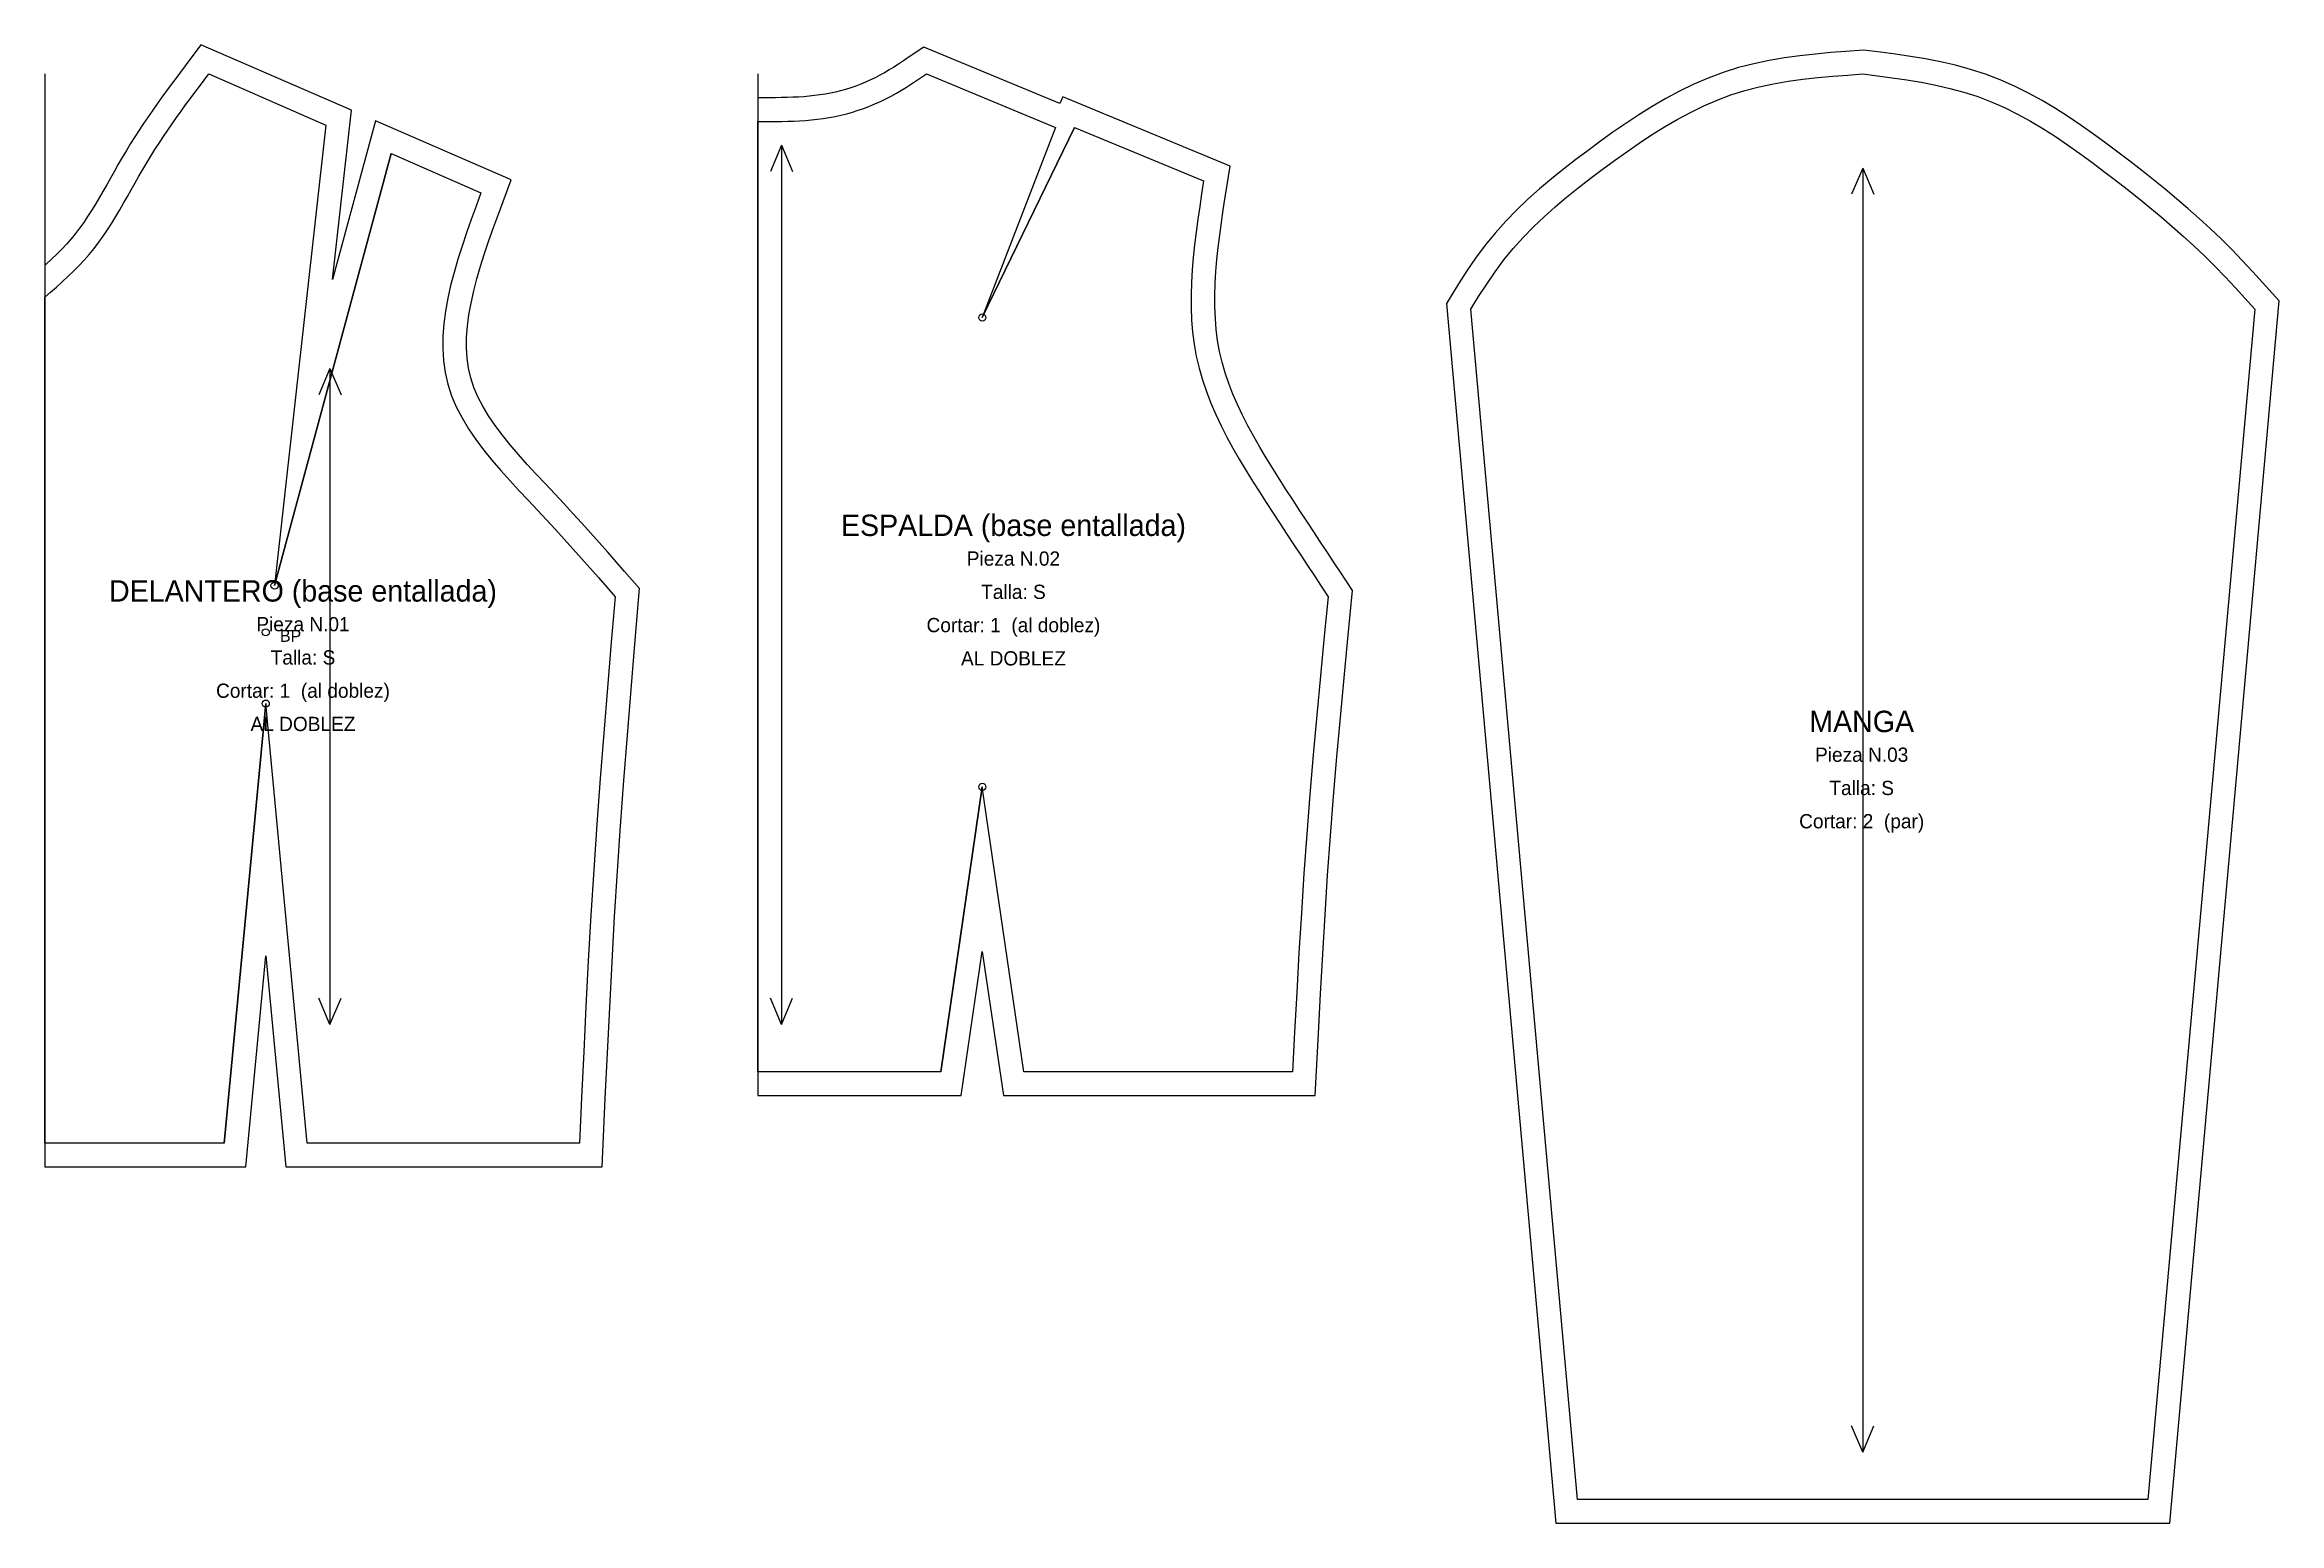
# Model space of a CAD drawing. Header units: centimetres. Extents: x 0 to 94, y -61 to 1.2.
import ezdxf
from ezdxf.enums import TextEntityAlignment as Align

# ---------------------------------------------------------------- set-up
doc = ezdxf.new("R2010")
doc.units = ezdxf.units.CM
for name, color, linetype in [('CENTROS', 5, 'Continuous'), ('CONSTRUCCION', 8, 'Continuous'), ('CORTE', 1, 'Continuous'), ('COSTURA', 3, 'Continuous'), ('DOBLEZ', 6, 'Continuous'), ('HILO', 2, 'Continuous'), ('REFERENCIAS', 9, 'Continuous'), ('TEXTOS', 7, 'Continuous')]:
    doc.layers.add(name, color=color, linetype=linetype)

msp = doc.modelspace()

# ---------------------------------------------------------------- linework, layer by layer
at = {"layer": 'CENTROS'}
for centre in [(39.45, -10.25), (9.67, -21.534), (9.3, -23.5), (9.3, -26.5), (39.45, -30)]:
    msp.add_circle(centre, 0.15, dxfattribs=at)
at = {"layer": 'CONSTRUCCION'}
for p, q in [((11.826, -2.15), (9.67, -21.534)), ((42.531, -2.25), (39.45, -10.25)), ((43.331, -2.25), (39.45, -10.25)), ((14.576, -3.35), (9.67, -21.534)), ((7.55, -45), (9.3, -26.5)), ((11.05, -45), (9.3, -26.5)), ((37.7, -42), (39.45, -30)), ((41.2, -42), (39.45, -30))]:
    msp.add_line(p, q, dxfattribs=at)
at = {"layer": 'CORTE'}
for points in [[(9.3, -37.119), (10.14, -46), (23.455, -46), (23.587, -43.127), (23.677, -41.21), (23.771, -39.294), (23.871, -37.379), (23.98, -35.467), (24.099, -33.555), (24.229, -31.645), (24.37, -29.734), (24.519, -27.823), (24.675, -25.911), (24.834, -23.998), (25.032, -21.661), (24.4, -20.939), (24.047, -20.535), (23.691, -20.131), (23.332, -19.725), (22.968, -19.317), (22.6, -18.908), (22.227, -18.497), (21.847, -18.083), (21.46, -17.669), (21.071, -17.255), (20.685, -16.843), (20.306, -16.432), (19.938, -16.022), (19.587, -15.613), (19.257, -15.205), (18.952, -14.798), (18.675, -14.392), (18.432, -13.988), (18.223, -13.587), (18.054, -13.189), (17.923, -12.791), (17.83, -12.386), (17.772, -11.966), (17.746, -11.532), (17.751, -11.081), (17.786, -10.615), (17.849, -10.134), (17.938, -9.64), (18.051, -9.134), (18.186, -8.616), (18.34, -8.089), (18.51, -7.554), (18.693, -7.011), (18.887, -6.461), (19.089, -5.905), (19.62, -4.461), (13.913, -1.969), (12.109, -8.655), (12.902, -1.528), (6.575, 1.233), (5.905, 0.339), (5.709, 0.078), (5.513, -0.185), (5.317, -0.449), (5.122, -0.715), (4.928, -0.983), (4.735, -1.253), (4.543, -1.526), (4.352, -1.8), (4.164, -2.078), (3.978, -2.358), (3.794, -2.642), (3.614, -2.929), (3.436, -3.219), (3.263, -3.511), (3.095, -3.803), (2.931, -4.093), (2.769, -4.38), (2.61, -4.663), (2.451, -4.943), (2.292, -5.217), (2.133, -5.486), (1.971, -5.748), (1.807, -6.003), (1.64, -6.251), (1.469, -6.49), (1.293, -6.72), (1.111, -6.942), (0.919, -7.159), (0.718, -7.373), (0.506, -7.586), (0.286, -7.798), (0.058, -8.009), (0, -8.062), (0, -46), (8.46, -46), (9.3, -37.119)], [(39.45, -36.93), (40.335, -43), (53.449, -43), (53.587, -40.384), (53.677, -38.716), (53.771, -37.051), (53.871, -35.386), (53.979, -33.724), (54.098, -32.064), (54.228, -30.404), (54.369, -28.744), (54.518, -27.084), (54.674, -25.422), (54.833, -23.76), (55.03, -21.743), (54.545, -21.012), (54.256, -20.576), (53.968, -20.14), (53.679, -19.703), (53.391, -19.265), (53.102, -18.826), (52.813, -18.385), (52.525, -17.941), (52.236, -17.496), (51.949, -17.05), (51.667, -16.603), (51.391, -16.156), (51.124, -15.709), (50.868, -15.262), (50.624, -14.814), (50.396, -14.366), (50.183, -13.918), (49.99, -13.47), (49.816, -13.022), (49.664, -12.574), (49.536, -12.126), (49.432, -11.676), (49.351, -11.22), (49.293, -10.757), (49.255, -10.285), (49.235, -9.805), (49.234, -9.317), (49.249, -8.822), (49.278, -8.32), (49.32, -7.812), (49.373, -7.298), (49.437, -6.778), (49.508, -6.253), (49.585, -5.724), (49.666, -5.191), (49.871, -3.877), (42.843, -0.965), (42.709, -1.241), (36.984, 1.13), (36.332, 0.687), (36.129, 0.551), (35.929, 0.419), (35.731, 0.291), (35.534, 0.17), (35.338, 0.055), (35.142, -0.054), (34.944, -0.156), (34.743, -0.253), (34.539, -0.344), (34.333, -0.429), (34.124, -0.508), (33.913, -0.581), (33.7, -0.647), (33.486, -0.707), (33.271, -0.761), (33.055, -0.808), (32.838, -0.849), (32.618, -0.883), (32.394, -0.912), (32.168, -0.936), (31.939, -0.956), (31.706, -0.971), (31.471, -0.982), (31.233, -0.99), (30.992, -0.996), (30.748, -0.999), (30.502, -1), (30.253, -1), (30, -1), (30, -43), (38.565, -43), (39.45, -36.93)], [(63.578, -61), (89.406, -61), (94.019, -9.555), (93.312, -8.77), (92.892, -8.308), (92.462, -7.847), (92.022, -7.391), (91.571, -6.943), (91.112, -6.505), (90.646, -6.078), (90.173, -5.66), (89.695, -5.25), (89.21, -4.847), (88.721, -4.451), (88.228, -4.06), (87.731, -3.674), (87.23, -3.292), (86.723, -2.911), (86.208, -2.534), (85.683, -2.162), (85.148, -1.8), (84.602, -1.451), (84.043, -1.117), (83.47, -0.802), (82.883, -0.509), (82.28, -0.243), (81.662, -0.007), (81.033, 0.195), (80.401, 0.366), (79.767, 0.511), (79.132, 0.633), (78.499, 0.738), (77.867, 0.83), (77.24, 0.914), (76.518, 1.005), (75.783, 0.951), (75.142, 0.9), (74.498, 0.84), (73.85, 0.768), (73.202, 0.679), (72.553, 0.569), (71.904, 0.433), (71.259, 0.266), (70.62, 0.065), (69.994, -0.17), (69.382, -0.435), (68.785, -0.725), (68.202, -1.038), (67.631, -1.37), (67.071, -1.718), (66.523, -2.08), (65.984, -2.452), (65.455, -2.831), (64.933, -3.215), (64.416, -3.605), (63.903, -4.003), (63.395, -4.413), (62.896, -4.835), (62.407, -5.272), (61.931, -5.727), (61.469, -6.2), (61.026, -6.694), (60.603, -7.211), (60.206, -7.746), (59.837, -8.29), (59.487, -8.833), (58.974, -9.655), (63.578, -61)]]:
    msp.add_lwpolyline(points, close=True, dxfattribs=at)
at = {"layer": 'COSTURA'}
for points in [[(0, -9.4), (0.246, -9.183), (0.491, -8.966), (0.734, -8.747), (0.973, -8.525), (1.208, -8.299), (1.437, -8.069), (1.658, -7.833), (1.872, -7.591), (2.077, -7.341), (2.273, -7.085), (2.461, -6.822), (2.643, -6.553), (2.818, -6.28), (2.988, -6.003), (3.155, -5.723), (3.318, -5.44), (3.48, -5.155), (3.641, -4.87), (3.801, -4.584), (3.963, -4.3), (4.127, -4.016), (4.293, -3.735), (4.463, -3.456), (4.637, -3.18), (4.814, -2.906), (4.994, -2.635), (5.177, -2.366), (5.362, -2.098), (5.55, -1.832), (5.739, -1.568), (5.93, -1.305), (6.122, -1.043), (6.316, -0.781), (6.51, -0.521), (6.705, -0.26), (6.9, 0), (11.826, -2.15), (9.67, -21.534), (14.576, -3.35), (18.356, -5), (18.15, -5.562), (17.946, -6.124), (17.748, -6.684), (17.56, -7.242), (17.383, -7.798), (17.222, -8.35), (17.079, -8.898), (16.957, -9.442), (16.86, -9.98), (16.79, -10.512), (16.751, -11.038), (16.745, -11.556), (16.776, -12.066), (16.846, -12.567), (16.959, -13.059), (17.117, -13.541), (17.318, -14.014), (17.559, -14.477), (17.833, -14.932), (18.138, -15.379), (18.468, -15.819), (18.819, -16.253), (19.186, -16.682), (19.566, -17.105), (19.952, -17.524), (20.342, -17.94), (20.73, -18.352), (21.113, -18.763), (21.489, -19.171), (21.859, -19.578), (22.223, -19.984), (22.584, -20.389), (22.941, -20.792), (23.295, -21.195), (23.648, -21.598), (24, -22), (23.838, -23.914), (23.678, -25.829), (23.522, -27.743), (23.373, -29.658), (23.232, -31.574), (23.101, -33.49), (22.981, -35.407), (22.873, -37.325), (22.772, -39.243), (22.678, -41.162), (22.588, -43.081), (22.5, -45), (11.05, -45), (9.3, -26.5), (7.55, -45), (0, -45)], [(30, -2), (30.252, -2), (30.505, -2), (30.757, -1.999), (31.009, -1.995), (31.261, -1.99), (31.512, -1.981), (31.763, -1.969), (32.013, -1.953), (32.263, -1.932), (32.512, -1.906), (32.76, -1.873), (33.007, -1.834), (33.254, -1.788), (33.499, -1.735), (33.743, -1.674), (33.985, -1.606), (34.226, -1.53), (34.464, -1.448), (34.7, -1.359), (34.933, -1.263), (35.164, -1.16), (35.391, -1.051), (35.614, -0.936), (35.834, -0.814), (36.05, -0.687), (36.264, -0.555), (36.475, -0.419), (36.684, -0.281), (36.892, -0.141), (37.1, 0), (42.531, -2.25), (39.45, -10.25), (43.331, -2.25), (48.762, -4.5), (48.678, -5.039), (48.596, -5.577), (48.517, -6.114), (48.445, -6.651), (48.38, -7.186), (48.324, -7.719), (48.28, -8.25), (48.249, -8.778), (48.234, -9.304), (48.236, -9.826), (48.256, -10.345), (48.298, -10.86), (48.362, -11.37), (48.452, -11.876), (48.568, -12.377), (48.71, -12.872), (48.876, -13.363), (49.064, -13.849), (49.272, -14.331), (49.498, -14.808), (49.74, -15.28), (49.995, -15.749), (50.261, -16.214), (50.536, -16.675), (50.819, -17.133), (51.106, -17.587), (51.396, -18.038), (51.686, -18.486), (51.976, -18.931), (52.266, -19.374), (52.555, -19.815), (52.845, -20.254), (53.134, -20.692), (53.422, -21.128), (53.711, -21.564), (54, -22), (53.838, -23.664), (53.678, -25.328), (53.522, -26.992), (53.373, -28.657), (53.232, -30.323), (53.101, -31.989), (52.982, -33.656), (52.873, -35.324), (52.772, -36.992), (52.678, -38.661), (52.588, -40.331), (52.5, -42), (41.2, -42), (39.45, -30), (37.7, -42), (30, -42)], [(60, -9.9), (60.332, -9.368), (60.671, -8.841), (61.022, -8.326), (61.392, -7.826), (61.785, -7.345), (62.2, -6.883), (62.634, -6.438), (63.086, -6.007), (63.552, -5.59), (64.032, -5.184), (64.523, -4.787), (65.024, -4.399), (65.531, -4.017), (66.043, -3.64), (66.56, -3.27), (67.082, -2.909), (67.611, -2.56), (68.147, -2.227), (68.69, -1.911), (69.24, -1.616), (69.8, -1.344), (70.368, -1.098), (70.946, -0.881), (71.534, -0.696), (72.132, -0.541), (72.739, -0.414), (73.353, -0.309), (73.974, -0.224), (74.599, -0.155), (75.228, -0.097), (75.859, -0.046), (76.492, 0), (77.111, -0.078), (77.729, -0.16), (78.345, -0.25), (78.956, -0.351), (79.561, -0.468), (80.159, -0.605), (80.75, -0.764), (81.33, -0.951), (81.899, -1.168), (82.458, -1.415), (83.006, -1.688), (83.545, -1.984), (84.076, -2.301), (84.599, -2.636), (85.114, -2.985), (85.623, -3.345), (86.127, -3.714), (86.626, -4.089), (87.121, -4.467), (87.611, -4.847), (88.096, -5.232), (88.576, -5.62), (89.05, -6.014), (89.517, -6.414), (89.977, -6.821), (90.429, -7.236), (90.874, -7.659), (91.309, -8.092), (91.736, -8.535), (92.156, -8.986), (92.571, -9.442), (92.984, -9.9), (88.492, -60), (64.492, -60)]]:
    msp.add_lwpolyline(points, close=True, dxfattribs=at)
at = {"layer": 'DOBLEZ'}
for p, q in [((0, 0), (0, -45)), ((30, 0), (30, -42))]:
    msp.add_line(p, q, dxfattribs=at)
at = {"layer": 'HILO'}
for p, q in [((31, -3), (30.533, -4.105)), ((31, -3), (31, -40)), ((31, -3), (31.467, -4.105)), ((76.492, -3.96), (76.025, -5.065)), ((76.492, -3.96), (76.492, -58)), ((76.492, -3.96), (76.959, -5.065)), ((12, -12.4), (11.533, -13.505)), ((12, -12.4), (12, -40)), ((12, -12.4), (12.467, -13.505)), ((12, -40), (11.533, -38.895)), ((12, -40), (12.467, -38.895)), ((31, -40), (30.533, -38.895)), ((31, -40), (31.467, -38.895)), ((76.492, -58), (76.025, -56.895)), ((76.492, -58), (76.959, -56.895))]:
    msp.add_line(p, q, dxfattribs=at)

# ---------------------------------------------------------------- texts
at = {"layer": 'REFERENCIAS'}
msp.add_text('BP', height=0.5, dxfattribs=at).set_placement((9.9, -23.9))
at = {"layer": 'TEXTOS'}
for s, height, p in [('ESPALDA (base entallada)', 0.9, (40.759, -18.995)), ('Pieza N.02', 0.6, (40.759, -20.395)), ('DELANTERO (base entallada)', 0.9, (10.867, -21.756)), ('Talla: S', 0.6, (40.759, -21.795)), ('Pieza N.01', 0.6, (10.867, -23.156)), ('Cortar: 1  (al doblez)', 0.6, (40.759, -23.195)), ('Talla: S', 0.6, (10.867, -24.556)), ('AL DOBLEZ', 0.6, (40.759, -24.595)), ('Cortar: 1  (al doblez)', 0.6, (10.867, -25.956)), ('AL DOBLEZ', 0.6, (10.867, -27.356)), ('MANGA', 0.9, (76.447, -27.25)), ('Pieza N.03', 0.6, (76.447, -28.65)), ('Talla: S', 0.6, (76.447, -30.05)), ('Cortar: 2  (par)', 0.6, (76.447, -31.45))]:
    msp.add_text(s, height=height, dxfattribs=at).set_placement(p, align=Align.MIDDLE_CENTER)

doc.saveas('drawing.dxf')
